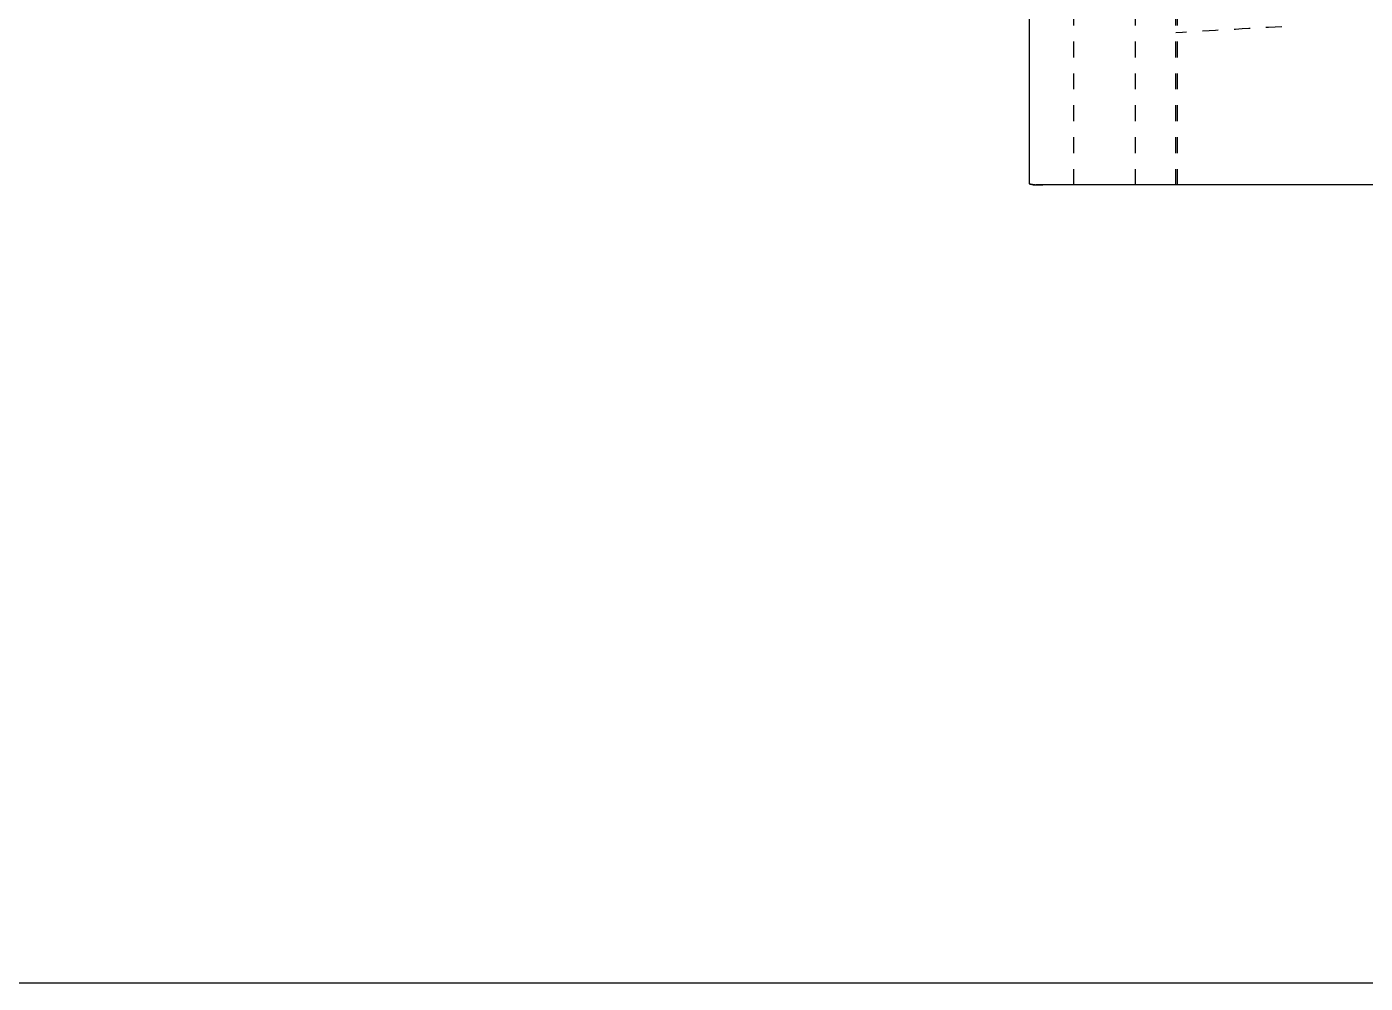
# Model space of a CAD drawing. Header units: millimetres. Extents: x -569 to 1807, y -7664 to 1724.
# Drawn here: x 510.3 to 647.5, y -2691.7 to -2593.7 of the extents above; entities that cross this region are included whole.
import ezdxf

# ---------------------------------------------------------------- set-up
doc = ezdxf.new("R2010")
doc.units = ezdxf.units.MM
doc.header["$LTSCALE"] = 16.335
doc.linetypes.add('HIDDEN', pattern=[0.2, 0.1, -0.1])
doc.layers.get('0').update_dxf_attribs({"linetype": 'CONTINUOUS'})
doc.layers.add('DEFAULT_2', color=8, linetype='HIDDEN')

msp = doc.modelspace()

# ---------------------------------------------------------------- linework, layer by layer
at = {"color": 7, "linetype": 'Continuous'}
for p, q in [((613.109, -2609.787), (613.109, -2561.528)), ((705.107, -2609.913), (614.464, -2609.913))]:
    msp.add_line(p, q, dxfattribs=at)
msp.add_lwpolyline([(-32.664, -2117.932), (784.769, -2117.932), (784.769, -2691.727), (-32.664, -2691.727)], close=True)
msp.add_open_spline([(613.109, -2609.787), (613.109, -2609.8), (613.14, -2609.83), (613.258, -2609.864), (613.514, -2609.895), (613.935, -2609.91), (614.271, -2609.913), (614.464, -2609.913)], degree=3, knots=[0, 0, 0, 0, 0.0280858, 0.0797272, 0.2712362, 0.5809981, 1, 1, 1, 1], dxfattribs=at)
at = {"layer": 'DEFAULT_2', "color": 8, "linetype": 'HIDDEN'}
for p, q in [((628.109, -2609.913), (628.109, -2550.072)), ((628.259, -2609.913), (628.259, -2567.248)), ((623.977, -2609.913), (623.977, -2575.185)), ((617.654, -2609.913), (617.654, -2576.3))]:
    msp.add_line(p, q, dxfattribs=at)
for centre, radius, start, end in [((748.687, -4622.675), 2031.938, 93.095029, 93.402002), ((614.044, -2601.955), 7.952, 267.02969, 267.75162)]:
    msp.add_arc(centre, radius, start, end, dxfattribs=at)
for points, knots in [([(613.268, -2609.862), (613.227, -2609.854), (613.173, -2609.847), (613.109, -2609.806), (613.109, -2609.787)], [0, 0, 0, 0, 0.6812283, 1, 1, 1, 1]), ([(613.632, -2609.897), (613.595, -2609.895), (613.474, -2609.888), (613.352, -2609.877), (613.268, -2609.862)], [0, 0, 0, 0, 0.3015228, 1, 1, 1, 1]), ([(614.464, -2609.913), (614.395, -2609.913), (614.151, -2609.912), (613.907, -2609.908), (613.732, -2609.902)], [0, 0, 0, 0, 0.2816282, 1, 1, 1, 1])]:
    msp.add_open_spline(points, degree=3, knots=knots, dxfattribs=at)

doc.saveas('drawing.dxf')
